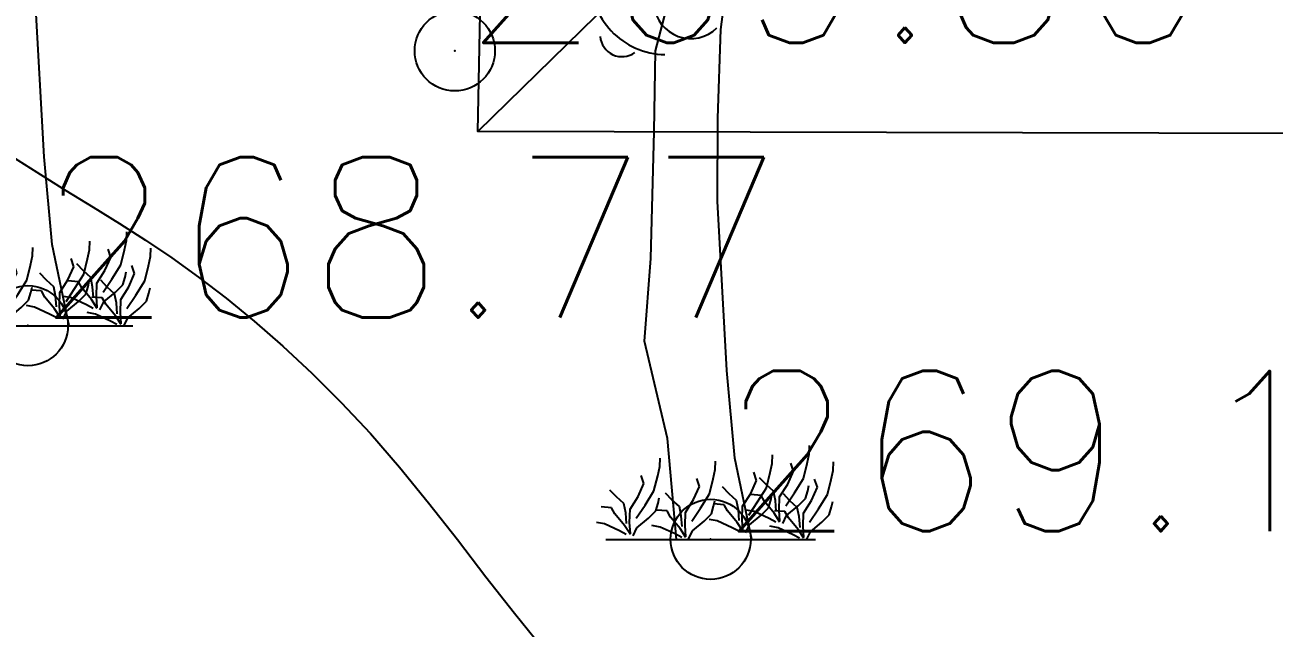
# Model space of a CAD drawing. Header units: millimetres. Extents: x 524954 to 526204, y 9523489 to 9524010.
# Drawn here: x 525408.01 to 525415.8, y 9523566.55 to 9523570.31 of the extents above; entities that cross this region are included whole.
import ezdxf

# ---------------------------------------------------------------- set-up
doc = ezdxf.new("R2010")
doc.units = ezdxf.units.MM
doc.header["$PDMODE"] = 32
doc.header["$PDSIZE"] = 0.5
doc.linetypes.add('ACAD_ISO12W100', pattern=[21, 12, -3, 0, -3, 0, -3])
for name, color, linetype in [('Arbre', 34, 'ACAD_ISO12W100'), ('Bati', 6, 'Continuous'), ('CN_01_00', 3, 'Continuous'), ('TopoAlt', 3, 'Continuous'), ('TOPOJIS', 7, 'Continuous')]:
    doc.layers.add(name, color=color, linetype=linetype)
doc.styles.add('Simplex 1.0', font='Simplex.shx', dxfattribs={"width": 0.99, "height": 1})

# ---------------------------------------------------------------- blocks, each defined once
blk = doc.blocks.new('TCPOINT M')
at = {"color": 0}
blk.add_point((0, 0), dxfattribs=at)
at = {"layer": 'TopoAlt', "style": 'Simplex 1.0', "width": 0.99}
blk.add_attdef('ALT', (0.15, 0.15), '', height=1, dxfattribs=at)
blk = doc.blocks.new('v088')
at = {"linetype": 'Continuous'}
for p, q in [((0.064, 3.1786), (0.1177, 3.584)), ((-0.3436, 3.0457), (-0.2169, 3.5272)), ((0.0445, 2.6247), (0.064, 3.1786)), ((-0.3518, 2.5418), (-0.3436, 3.0457)), ((0.0429, 2.1085), (0.0445, 2.6247)), ((-0.3726, 1.7516), (-0.3518, 2.5418)), ((0.1022, 1.0525), (0.0429, 2.1085)), ((-0.4115, 1.2346), (-0.3726, 1.7516)), ((-0.2683, 0.6281), (-0.4115, 1.2346)), ((0.151, 0.5063), (0.1022, 1.0525)), ((-0.2127, 0), (-0.2683, 0.6281)), ((0.2565, 0), (0.151, 0.5063)), ((-0.6539, 0), (0.6539, 0))]:
    blk.add_line(p, q, dxfattribs=at)
at = {"color": 3, "linetype": 'Continuous'}
for p, q in [((0.6155, 0.5313), (0.6179, 0.5842)), ((-0.3173, 0.4544), (-0.3149, 0.5073)), ((0.0288, 0.4351), (0.0313, 0.488)), ((0.3726, 0.4159), (0.3847, 0.4736)), ((0.3847, 0.4736), (0.3871, 0.5265)), ((0.5169, 0.4255), (0.5001, 0.476)), ((0.5794, 0.3798), (0.6034, 0.4736)), ((0.6034, 0.4736), (0.6155, 0.5313)), ((0.7645, 0.4303), (0.7669, 0.4832)), ((-0.4159, 0.3486), (-0.4327, 0.3991)), ((-0.3534, 0.3029), (-0.3294, 0.3967)), ((-0.3294, 0.3967), (-0.3173, 0.4544)), ((0.0168, 0.3774), (0.0288, 0.4351)), ((0.2861, 0.3678), (0.2693, 0.4183)), ((0.3486, 0.3221), (0.3726, 0.4159)), ((0.4808, 0.3438), (0.5169, 0.4255)), ((0.7525, 0.3726), (0.7645, 0.4303)), ((-0.452, 0.2669), (-0.4159, 0.3486)), ((-0.1058, 0.2476), (-0.0697, 0.3294)), ((-0.0697, 0.3294), (-0.0865, 0.3798)), ((-0.0072, 0.2837), (0.0168, 0.3774)), ((0.1154, 0.2837), (0.0745, 0.327)), ((0.25, 0.2861), (0.2861, 0.3678)), ((0.2933, 0.2332), (0.3486, 0.3221)), ((0.3462, 0.3414), (0.3053, 0.3847)), ((0.3919, 0.3005), (0.3462, 0.3414)), ((0.4303, 0.2645), (0.4808, 0.3438)), ((0.5241, 0.2909), (0.5794, 0.3798)), ((0.6058, 0.3029), (0.6131, 0.3366)), ((0.6299, 0.2428), (0.6659, 0.3246)), ((0.6659, 0.3246), (0.6491, 0.375)), ((0.7285, 0.2789), (0.7525, 0.3726)), ((-0.5866, 0.2645), (-0.6275, 0.3077)), ((-0.5409, 0.2236), (-0.5866, 0.2645)), ((-0.5025, 0.1875), (-0.452, 0.2669)), ((-0.4087, 0.214), (-0.3534, 0.3029)), ((-0.327, 0.226), (-0.3197, 0.2596)), ((-0.2404, 0.2452), (-0.2813, 0.2885)), ((-0.1947, 0.2043), (-0.2404, 0.2452)), ((-0.1563, 0.1683), (-0.1058, 0.2476)), ((-0.0625, 0.1947), (-0.0072, 0.2837)), ((0.0192, 0.2068), (0.0264, 0.2404)), ((0.1611, 0.2428), (0.1154, 0.2837)), ((0.1731, 0.1851), (0.1611, 0.2428)), ((0.1995, 0.2068), (0.25, 0.2861)), ((0.3149, 0.2741), (0.25, 0.2789)), ((0.3366, 0.2356), (0.3149, 0.2741)), ((0.3967, 0.1635), (0.3366, 0.2356)), ((0.3606, 0.1971), (0.375, 0.2452)), ((0.375, 0.2452), (0.3823, 0.2789)), ((0.4039, 0.2428), (0.3919, 0.3005)), ((0.4087, 0.1755), (0.4039, 0.2428)), ((0.4279, 0.1827), (0.4303, 0.2645)), ((0.4953, 0.2404), (0.4544, 0.2837)), ((0.4688, 0.2092), (0.5241, 0.2909)), ((0.5409, 0.1995), (0.4953, 0.2404)), ((0.5457, 0.2092), (0.5914, 0.2548)), ((0.5794, 0.1635), (0.6299, 0.2428)), ((0.5914, 0.2548), (0.6058, 0.3029)), ((0.6732, 0.1899), (0.7285, 0.2789)), ((0.7549, 0.2019), (0.7621, 0.2356)), ((-0.6179, 0.1971), (-0.6828, 0.2019)), ((-0.5962, 0.1587), (-0.6179, 0.1971)), ((-0.5361, 0.0865), (-0.5962, 0.1587)), ((-0.5289, 0.1659), (-0.5409, 0.2236)), ((-0.5241, 0.0986), (-0.5289, 0.1659)), ((-0.5049, 0.1058), (-0.5025, 0.1875)), ((-0.464, 0.1322), (-0.4087, 0.214)), ((-0.3871, 0.1322), (-0.3414, 0.1779)), ((-0.3414, 0.1779), (-0.327, 0.226)), ((-0.2717, 0.1779), (-0.3366, 0.1827)), ((-0.25, 0.1394), (-0.2717, 0.1779)), ((-0.1827, 0.1467), (-0.1947, 0.2043)), ((-0.1587, 0.0865), (-0.1563, 0.1683)), ((-0.1178, 0.113), (-0.0625, 0.1947)), ((-0.0409, 0.113), (0.0048, 0.1587)), ((0.0048, 0.1587), (0.0192, 0.2068)), ((0.0841, 0.2164), (0.0192, 0.2212)), ((0.1058, 0.1779), (0.0841, 0.2164)), ((0.1659, 0.1058), (0.1058, 0.1779)), ((0.1779, 0.1178), (0.1731, 0.1851)), ((0.1971, 0.125), (0.1995, 0.2068)), ((0.2717, 0.1731), (0.2212, 0.1827)), ((0.238, 0.1515), (0.2933, 0.2332)), ((0.3654, 0.1298), (0.2717, 0.1731)), ((0.3149, 0.1515), (0.3606, 0.1971)), ((0.4327, 0.1082), (0.3967, 0.1635)), ((0.464, 0.1731), (0.3991, 0.1779)), ((0.4327, 0.113), (0.4279, 0.1827)), ((0.4856, 0.1346), (0.464, 0.1731)), ((0.4736, 0.1491), (0.5457, 0.2092)), ((0.5529, 0.1418), (0.5409, 0.1995)), ((0.577, 0.0817), (0.5794, 0.1635)), ((0.6179, 0.1082), (0.6732, 0.1899)), ((0.7405, 0.1539), (0.7549, 0.2019)), ((-0.6611, 0.0962), (-0.7116, 0.1058)), ((-0.5674, 0.0529), (-0.6611, 0.0962)), ((-0.5001, 0.0313), (-0.5361, 0.0865)), ((-0.5001, 0.0361), (-0.5049, 0.1058)), ((-0.4592, 0.0721), (-0.3871, 0.1322)), ((-0.3149, 0.0769), (-0.3654, 0.0865)), ((-0.1899, 0.0673), (-0.25, 0.1394)), ((-0.1779, 0.0793), (-0.1827, 0.1467)), ((-0.1539, 0.0168), (-0.1587, 0.0865)), ((-0.113, 0.0529), (-0.0409, 0.113)), ((0.0409, 0.1154), (-0.0096, 0.125)), ((0.1346, 0.0721), (0.0409, 0.1154)), ((0.2019, 0.0505), (0.1659, 0.1058)), ((0.2019, 0.0553), (0.1971, 0.125)), ((0.2188, 0.0409), (0.2428, 0.0914)), ((0.2428, 0.0914), (0.3149, 0.1515)), ((0.4063, 0.1082), (0.3654, 0.1298)), ((0.4207, 0.0721), (0.3702, 0.0817)), ((0.4496, 0.0986), (0.4736, 0.1491)), ((0.5457, 0.0625), (0.4856, 0.1346)), ((0.5578, 0.0745), (0.5529, 0.1418)), ((0.5818, 0.012), (0.577, 0.0817)), ((0.6227, 0.0481), (0.6948, 0.1082)), ((0.6948, 0.1082), (0.7405, 0.1539)), ((-0.5265, 0.0313), (-0.5674, 0.0529)), ((-0.4832, 0.0216), (-0.4592, 0.0721)), ((-0.2212, 0.0337), (-0.3149, 0.0769)), ((-0.1803, 0.012), (-0.2212, 0.0337)), ((-0.1539, 0.012), (-0.1899, 0.0673)), ((-0.137, 0.0024), (-0.113, 0.0529)), ((0.1755, 0.0505), (0.1346, 0.0721)), ((0.5145, 0.0288), (0.4207, 0.0721)), ((0.5554, 0.0072), (0.5145, 0.0288)), ((0.5818, 0.0072), (0.5457, 0.0625)), ((0.5986, -0.0024), (0.6227, 0.0481))]:
    blk.add_line(p, q, dxfattribs=at)
for centre, major_axis, start_param, end_param in [((-0.2796, 3.4886), (0.3298, 0.3298), 2.307735, 3.914618), ((-0.1231, 3.3539), (0.1641, 0.1641), 2.463212, 4.701636), ((-0.5529, 3.1452), (0.0964, 0.0964), 2.435534, 4.557933)]:
    blk.add_ellipse(centre, major_axis=major_axis, ratio=1, start_param=start_param, end_param=end_param, dxfattribs=at)

msp = doc.modelspace()

# ---------------------------------------------------------------- linework, layer by layer
at = {"layer": 'Bati', "flags": 128}
msp.add_lwpolyline([(525419.3311, 9523569.6215), (525410.8358, 9523569.6407), (525411.0048, 9523578.1282), (525416.586, 9523578.1156), (525419.3503, 9523578.1094)], close=True, dxfattribs=at)
msp.add_lwpolyline([(525413.5992, 9523572.3435), (525410.8358, 9523569.6407)], dxfattribs=at)
at = {"layer": 'CN_01_00', "elevation": 269, "flags": 128}
msp.add_lwpolyline([(525407.8893, 9523569.5125), (525408.0856, 9523569.3874), (525408.2672, 9523569.2747), (525408.4381, 9523569.1696), (525408.6023, 9523569.0675), (525408.7639, 9523568.9638), (525408.9268, 9523568.8538), (525409.0943, 9523568.7336), (525409.2664, 9523568.6019), (525409.4423, 9523568.4584), (525409.621, 9523568.3027), (525409.8019, 9523568.1344), (525409.9839, 9523567.9531), (525410.1663, 9523567.7583), (525410.3483, 9523567.5496), (525410.5292, 9523567.3277), (525410.7088, 9523567.0978), (525410.8871, 9523566.8662), (525411.0641, 9523566.6391), (525411.2399, 9523566.4228)], dxfattribs=at)

# ---------------------------------------------------------------- block references
at = {"layer": 'Arbre'}
for p in [(525408.03, 9523568.431), (525412.288, 9523567.099)]:
    msp.add_blockref('v088', p, dxfattribs=at)
at = {"layer": 'TOPOJIS'}
ref = msp.add_blockref('TCPOINT M', (525410.6927, 9523570.1442, 269.5), dxfattribs=at)
ref.add_attrib('ALT', '269.50', (525410.7427, 9523570.1942, 269.5), dxfattribs={"layer": 'TopoAlt', "height": 1, "style": 'Simplex 1.0', "width": 0.99})
ref = msp.add_blockref('TCPOINT M', (525408.0302, 9523568.4312, 268.77), dxfattribs=at)
ref.add_attrib('ALT', '268.77', (525408.0802, 9523568.4812, 268.77), dxfattribs={"layer": 'TopoAlt', "height": 1, "style": 'Simplex 1.0', "width": 0.99})
ref = msp.add_blockref('TCPOINT M', (525412.2883, 9523567.0995, 269.19), dxfattribs=at)
ref.add_attrib('ALT', '269.19', (525412.3383, 9523567.1495, 269.19), dxfattribs={"layer": 'TopoAlt', "height": 1, "style": 'Simplex 1.0', "width": 0.99})

doc.saveas('drawing.dxf')
